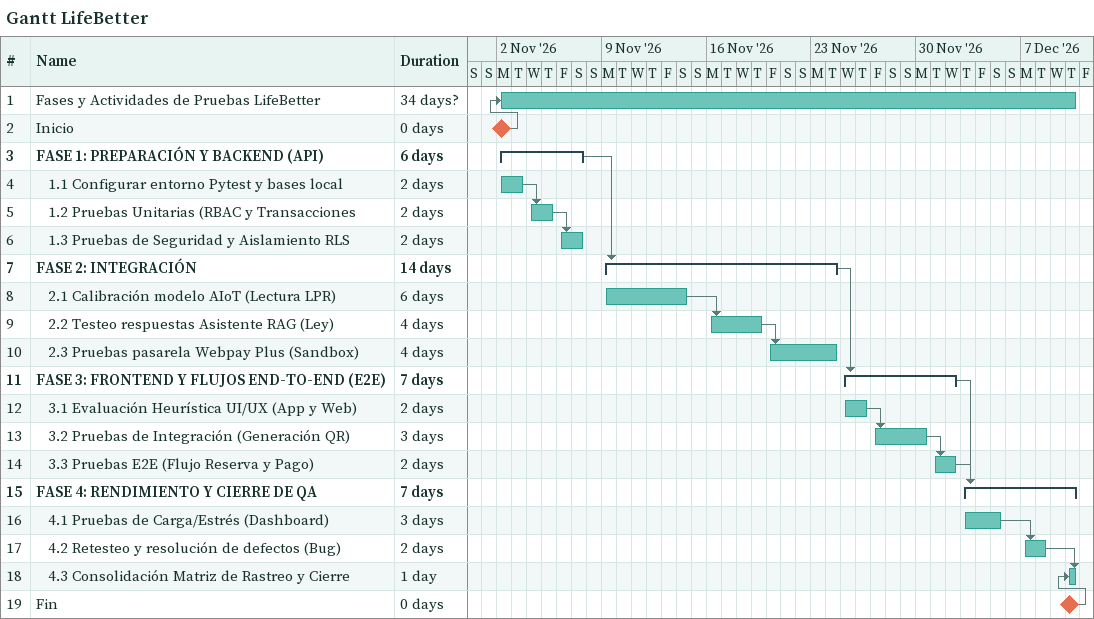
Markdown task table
Gantt LifeBetter

| ID | Level | Task | Duration | Start | Finish | Predecessors |
|---|---|---|---|---|---|---|
| 1 | 1 | Fases y Actividades de Pruebas LifeBetter | 34d? | 2026-11-02 | 2026-12-10 | 2 |
| 2 | 1 | Inicio | 0d | 2026-11-02 | 2026-11-02 |  |
| 3 | 1 | **FASE 1: PREPARACIÓN Y BACKEND (API)** | 6d | 2026-11-02 | 2026-11-07 |  |
| 4 | 2 | 1.1 Configurar entorno Pytest y bases local | 2d | 2026-11-02 | 2026-11-03 |  |
| 5 | 2 | 1.2 Pruebas Unitarias (RBAC y Transacciones | 2d | 2026-11-04 | 2026-11-05 | 4 |
| 6 | 2 | 1.3 Pruebas de Seguridad y Aislamiento RLS | 2d | 2026-11-06 | 2026-11-07 | 5 |
| 7 | 1 | **FASE 2: INTEGRACIÓN** | 14d | 2026-11-09 | 2026-11-24 | 3 |
| 8 | 2 | 2.1 Calibración modelo AIoT (Lectura LPR) | 6d | 2026-11-09 | 2026-11-14 |  |
| 9 | 2 | 2.2 Testeo respuestas Asistente RAG (Ley) | 4d | 2026-11-16 | 2026-11-19 | 8 |
| 10 | 2 | 2.3 Pruebas pasarela Webpay Plus (Sandbox) | 4d | 2026-11-20 | 2026-11-24 | 9 |
| 11 | 1 | **FASE 3: FRONTEND Y FLUJOS END-TO-END (E2E)** | 7d | 2026-11-25 | 2026-12-02 | 7 |
| 12 | 2 | 3.1 Evaluación Heurística UI/UX (App y Web) | 2d | 2026-11-25 | 2026-11-26 |  |
| 13 | 2 | 3.2 Pruebas de Integración (Generación QR) | 3d | 2026-11-27 | 2026-11-30 | 12 |
| 14 | 2 | 3.3 Pruebas E2E (Flujo Reserva y Pago) | 2d | 2026-12-01 | 2026-12-02 | 13 |
| 15 | 1 | **FASE 4: RENDIMIENTO Y CIERRE DE QA** | 7d | 2026-12-03 | 2026-12-10 | 14, 11 |
| 16 | 2 | 4.1 Pruebas de Carga/Estrés (Dashboard) | 3d | 2026-12-03 | 2026-12-05 |  |
| 17 | 2 | 4.2 Retesteo y resolución de defectos (Bug) | 2d | 2026-12-07 | 2026-12-08 | 16 |
| 18 | 2 | 4.3 Consolidación Matriz de Rastreo y Cierre | 1d | 2026-12-10 | 2026-12-10 | 17, 19 |
| 19 | 1 | Fin | 0d | 2026-12-10 | 2026-12-10 |  |
